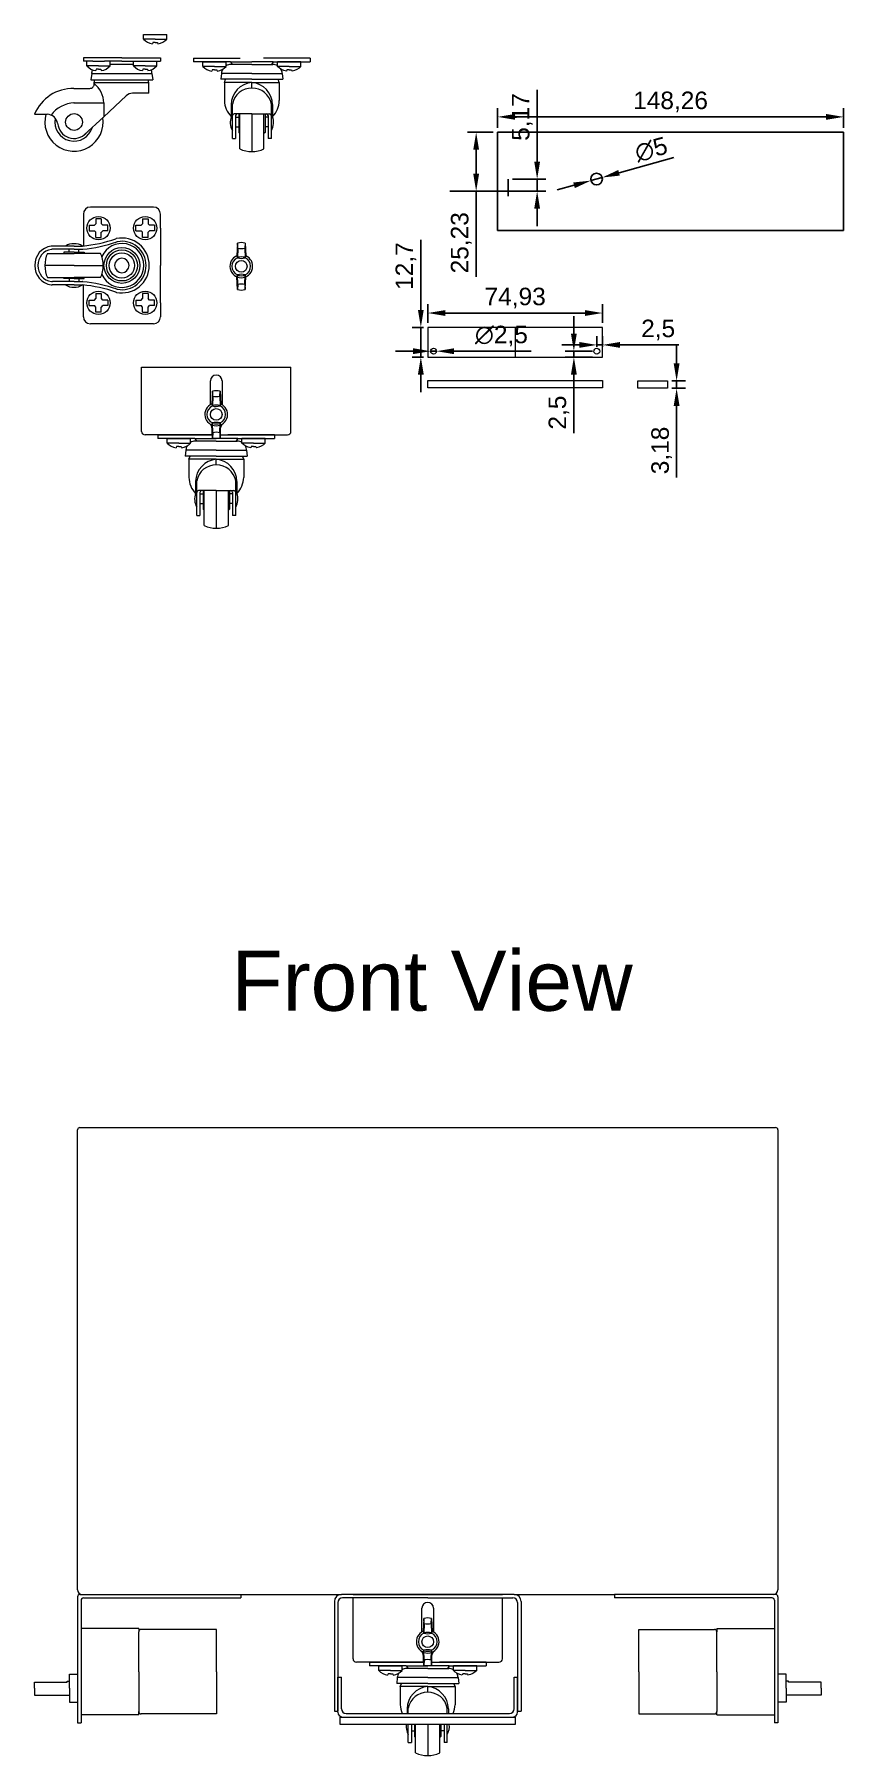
# Model space of a CAD drawing. Header units: millimetres. Extents: x 75 to 1428, y 7 to 1318.
# Drawn here: x 1082 to 1428, y 581 to 1318 of the extents above; entities that cross this region are included whole.
import ezdxf

# ---------------------------------------------------------------- set-up
doc = ezdxf.new("R2010")
doc.units = ezdxf.units.MM
doc.header["$XCLIPFRAME"] = 2
doc.layers.get('0').update_dxf_attribs({"lineweight": 5})
doc.layers.add('Dimensions', color=30, linetype='Continuous')
doc.layers.add('Images', color=130, linetype='Continuous')
doc.styles.get("Standard").update_dxf_attribs({"font": 'arial.ttf'})
doc.dimstyles.new('ISO-25', dxfattribs={"dimscale": 3, "dimtxt": 2.5, "dimasz": 2.5, "dimexe": 1.25, "dimexo": 0.625, "dimtad": 1, "dimtxsty": 'Standard', "dimcen": 2.5, "dimadec": 0, "dimazin": 0, "dimtfac": 1, "dimtmove": 0, "dimatfit": 3, "dimfxl": 1, "dimarcsym": 0})
picture_1 = doc.add_image_def('image4.jpg', size_in_pixel=(600, 211))

# ---------------------------------------------------------------- blocks, each defined once
blk = doc.blocks.new('Roda (Lado)')
for p, q in [((0, 0), (-16.5, 0)), ((-16.5, 0), (-16.5, -1.5)), ((0, 0), (16.5, 0)), ((16.5, 0), (16.5, -1.5)), ((-12.5, -1.5), (-16.5, -1.5)), ((-15, -3.5), (-15, -1.5)), ((-10, -3.5), (-15, -3.5)), ((-12.85, -6.72), (-13.26, -9.42)), ((-12.85, -6.72), (-12.85, -6.34)), ((-12.85, -6.72), (12.85, -6.72)), ((-12.5, -1.5), (-7.5, -1.5)), ((-11, -4.97), (-11.2, -5.5)), ((-10, -4.97), (-11, -4.97)), ((-10, -3.5), (-5, -3.5)), ((-10, -4.97), (-9, -4.97)), ((-9, -4.97), (-8.8, -5.5)), ((0, -1.5), (-7.5, -1.5)), ((-5, -2.84), (-5, -1.5)), ((5, -2.84), (-5, -2.84)), ((-5, -3.5), (-5, -2.84)), ((0, -1.5), (16.5, -1.5)), ((5, -2.84), (5, -1.5)), ((5, -3.5), (5, -2.84)), ((10, -3.5), (5, -3.5)), ((9, -4.97), (8.8, -5.5)), ((10, -4.97), (9, -4.97)), ((10, -3.5), (15, -3.5)), ((10, -4.97), (11, -4.97)), ((11, -4.97), (11.2, -5.5)), ((12.85, -6.72), (12.85, -6.34)), ((12.85, -6.72), (13.26, -9.42)), ((15, -3.5), (15, -1.5)), ((-20.55, -13.16), (-13.76, -13.16)), ((-13.26, -9.42), (13.26, -9.42)), ((-11.82, -10.7), (-11.53, -9.42)), ((11.63, -10.7), (-11.82, -10.7)), ((-11.82, -11.06), (-11.82, -10.7)), ((11.63, -10.7), (11.26, -9.42)), ((11.63, -15.22), (11.63, -10.7)), ((-20.51, -19.37), (-7.71, -19.37)), ((-7.71, -25.25), (1.89, -16.3)), ((-7.71, -19.37), (-7.71, -25.25)), ((11.63, -15.22), (4.62, -15.22)), ((-37.39, -24.17), (-31.94, -24.17)), ((-7.71, -25.25), (-16.11, -33.05))]:
    blk.add_line(p, q)
blk.add_circle((-20.49, -27.55), 3.59)
for centre, radius, start, end in [((-10.37, 0.69), 6.25, 222.14391, 262.39494), ((-9.35, -6.34), 3.5, 159.76509, 180), ((-9.63, 0.69), 6.25, 277.60506, 317.85609), ((9.63, 0.69), 6.25, 222.14391, 262.39494), ((10.37, 0.69), 6.25, 277.60506, 317.85609), ((9.35, -6.34), 3.5, 0, 20.23491), ((-20.84, -31.09), 17.94, 89.07623, 157.29252), ((-13.77, -11.2), 1.95, 270.27047, 4.15031), ((-19.31, -19.93), 11.61, 2.76825, 49.84127), ((-19.98, -32.22), 12.86, 92.19366, 143.5527), ((-20.49, -27.55), 8.18, 89.88429, 90.11571), ((-20.49, -27.55), 8.18, 89.88429, 90.11571), ((4.62, -19.22), 4, 90, 133), ((-20.49, -27.55), 12.5, 164.30445, 8.75514), ((-32.34, -29.09), 4.94, 11.60755, 85.37279), ((-20.49, -27.55), 8.18, 168.86619, 343.81347), ((-20.49, -27.55), 8.18, 168.86619, 343.81347), ((-20.49, -27.55), 7.04, 184.46134, 317.2353)]:
    blk.add_arc(centre, radius, start, end)
blk = doc.blocks.new('Screw Head (Side)')
for p, q in [((-5, -2), (-5, 0)), ((-5, 0), (5, 0)), ((5, -1.34), (5, 0)), ((0, -2), (-5, -2)), ((-1, -3.47), (-1.2, -4)), ((0, -3.47), (-1, -3.47)), ((0, -2), (5, -2)), ((0, -3.47), (1, -3.47)), ((1, -3.47), (1.2, -4)), ((5, -2), (5, -1.34))]:
    blk.add_line(p, q)
for centre, start, end in [((-0.37, 2.19), 222.14391, 262.39494), ((0.37, 2.19), 277.60506, 317.85609)]:
    blk.add_arc(centre, 6.25, start, end)
blk = doc.blocks.new('Roda (Frente)')
for p, q in [((-25, 0), (-25, -1.54)), ((-25, 0), (-5, 0)), ((25, 0), (25, -1.54)), ((-9.18, -1.54), (-25, -1.54)), ((-13.02, -6.54), (-13.29, -9.08)), ((0, -6.54), (-13.02, -6.54)), ((-9.18, -1.54), (0, -1.54)), ((-9.18, -1.54), (-8.41, -2.7)), ((0, -2.7), (-9.02, -2.7)), ((9.18, -1.54), (0, -1.54)), ((0, -2.7), (9.02, -2.7)), ((0, -6.54), (13.02, -6.54)), ((25, 0), (5, 0)), ((9.18, -1.54), (8.41, -2.7)), ((9.18, -1.54), (25, -1.54)), ((13.02, -6.54), (13.29, -9.08)), ((0, -9.08), (-13.29, -9.08)), ((-11.75, -10.44), (-11.24, -9.08)), ((0, -10.44), (-11.75, -10.44)), ((-11.75, -10.44), (-11.75, -18.22)), ((0, -9.08), (13.29, -9.08)), ((0, -12.89), (0, -10.44)), ((0, -10.44), (11.75, -10.44)), ((11.75, -10.44), (11.24, -9.08)), ((11.75, -10.44), (11.75, -18.22)), ((-8.87, -19.91), (-8.87, -23.87)), ((-8.35, -23.87), (-8.35, -19.66)), ((8.35, -23.87), (8.35, -19.66)), ((8.87, -19.91), (8.87, -23.87)), ((-8.87, -23.87), (-8.87, -25.07)), ((-8.87, -25.07), (-8.35, -25.53)), ((-8.35, -23.87), (-8.35, -24.62)), ((-8.35, -34.46), (-8.35, -24.62)), ((-6.23, -23.87), (-7.6, -23.87)), ((-6.98, -24.62), (-6.98, -34.46)), ((-6.98, -25.31), (-5.64, -25.31)), ((-6.98, -29.37), (-5.64, -29.37)), ((-5.64, -23.87), (-6.23, -23.87)), ((0, -23.87), (-5.64, -23.87)), ((-5.64, -23.87), (-5.64, -31.87)), ((-5.19, -38.88), (-5.19, -23.87)), ((0, -23.87), (0, -40)), ((0, -23.87), (5.64, -23.87)), ((5.19, -38.88), (5.19, -23.87)), ((5.64, -23.87), (6.23, -23.87)), ((5.64, -23.87), (5.64, -31.87)), ((6.98, -25.31), (5.64, -25.31)), ((6.98, -29.37), (5.64, -29.37)), ((6.23, -23.87), (7.6, -23.87)), ((6.98, -24.62), (6.98, -34.46)), ((8.35, -23.87), (8.35, -24.62)), ((8.35, -34.46), (8.35, -24.62)), ((8.87, -25.07), (8.35, -25.53)), ((8.87, -23.87), (8.87, -25.07)), ((-8.35, -34.46), (-6.98, -34.46)), ((-5.64, -31.87), (-5.19, -32.29)), ((5.64, -31.87), (5.19, -32.29)), ((8.35, -34.46), (6.98, -34.46))]:
    blk.add_line(p, q)
for centre, radius, start, end in [((-8.9, -6.83), 4.13, 149.51488, 175.98951), ((-8.9, -6.83), 4.13, 91.58398, 120.53285), ((8.9, -6.83), 4.13, 59.46715, 88.41602), ((8.9, -6.83), 4.13, 4.01049, 30.48512), ((0.88, -20.15), 9.76, 95.18594, 178.58113), ((-0.19, -21.19), 8.3, 88.67429, 169.35846), ((-0.88, -20.15), 9.76, 1.41887, 84.81406), ((0.19, -21.19), 8.3, 10.64154, 91.32571), ((-1.29, -17.85), 10.47, 182.03218, 223.5877), ((1.29, -17.85), 10.47, 316.4123, 357.96782), ((-2.09, -27.44), 7.18, 160.72148, 209.37436), ((-7.6, -24.62), 0.75, 90, 180), ((-6.23, -24.62), 0.75, 90, 180), ((6.23, -24.62), 0.75, 0, 90), ((7.6, -24.62), 0.75, 0, 90), ((2.09, -27.44), 7.18, 330.62564, 19.27852), ((-0.06, -27.7), 12.3, 245.34714, 270.29888), ((0.06, -27.7), 12.3, 269.70112, 294.65286)]:
    blk.add_arc(centre, radius, start, end)
blk.add_blockref('Screw Head (Side)', (-16, -1.54))
at = {"xscale": -1}
blk.add_blockref('Screw Head (Side)', (16, -1.54), dxfattribs=at)
blk = doc.blocks.new('*U55')
for p, q in [((-1.1, 1.1955), (-1.1, -1.1955)), ((-1.1, 1.1955), (1.1, 1.1955)), ((-1.1, -1.1955), (1.1, -1.1955))]:
    blk.add_line(p, q)
blk = doc.blocks.new('*U56')
at = {"color": 0, "linetype": 'ByBlock', "lineweight": -2, "transparency": 16777216}
blk.add_blockref('*U55', (1151.22, 1218.83), dxfattribs=at)
for p, rotation in [((1154.12, 1221.73), 270.0000000000001), ((1154.12, 1215.93), 90.00000000000001), ((1157.02, 1218.83), 180)]:
    blk.add_blockref('*U55', p, dxfattribs=dict(at, rotation=rotation))
blk = doc.blocks.new('*U57')
for p, q in [((-1.1, 1.1955), (-1.1, -1.1955)), ((-1.1, 1.1955), (1.1, 1.1955)), ((-1.1, -1.1955), (1.1, -1.1955))]:
    blk.add_line(p, q)
blk = doc.blocks.new('*U58')
at = {"color": 0, "linetype": 'ByBlock', "lineweight": -2, "transparency": 16777216}
blk.add_blockref('*U57', (1151.22, 1218.83), dxfattribs=at)
for p, rotation in [((1154.12, 1221.73), 270.0000000000001), ((1154.12, 1215.93), 90.00000000000001), ((1157.02, 1218.83), 180)]:
    blk.add_blockref('*U57', p, dxfattribs=dict(at, rotation=rotation))
blk = doc.blocks.new('*U59')
for p, q in [((-1.1, 1.1955), (-1.1, -1.1955)), ((-1.1, 1.1955), (1.1, 1.1955)), ((-1.1, -1.1955), (1.1, -1.1955))]:
    blk.add_line(p, q)
blk = doc.blocks.new('*U60')
at = {"color": 0, "linetype": 'ByBlock', "lineweight": -2, "transparency": 16777216}
blk.add_blockref('*U59', (1151.22, 1218.83), dxfattribs=at)
for p, rotation in [((1154.12, 1221.73), 270.0000000000001), ((1154.12, 1215.93), 90.00000000000001), ((1157.02, 1218.83), 180)]:
    blk.add_blockref('*U59', p, dxfattribs=dict(at, rotation=rotation))
blk = doc.blocks.new('*U61')
for p, q in [((-1.1, 1.1955), (-1.1, -1.1955)), ((-1.1, 1.1955), (1.1, 1.1955)), ((-1.1, -1.1955), (1.1, -1.1955))]:
    blk.add_line(p, q)
blk = doc.blocks.new('*U62')
at = {"color": 0, "linetype": 'ByBlock', "lineweight": -2, "transparency": 16777216}
blk.add_blockref('*U61', (1151.22, 1218.83), dxfattribs=at)
for p, rotation in [((1154.12, 1221.73), 270.0000000000001), ((1154.12, 1215.93), 90.00000000000001), ((1157.02, 1218.83), 180)]:
    blk.add_blockref('*U61', p, dxfattribs=dict(at, rotation=rotation))
blk = doc.blocks.new('Roda (Bottom)')
for p, q in [((13.5, 25), (-13.5, 25)), ((-16.5, 22), (-16.5, 8.35)), ((-11.2, 17.8), (-11.8, 17.2)), ((-11.8, 14.8), (-11.2, 14.2)), ((-8.8, 17.8), (-8.2, 17.2)), ((-8.2, 14.8), (-8.8, 14.2)), ((8.8, 17.8), (8.2, 17.2)), ((8.2, 14.8), (8.8, 14.2)), ((11.2, 17.8), (11.8, 17.2)), ((11.8, 14.8), (11.2, 14.2)), ((16.5, 16), (16.5, 22)), ((16.5, 16), (16.5, 0)), ((-20.5, 8.31), (-29.85, 8.31)), ((-20.5, 8.31), (-16.91, 8.31)), ((-31.88, 5.19), (-20.5, 5.19)), ((-20.5, 6.93), (-29.75, 6.93)), ((-20.5, 5.63), (-24.82, 5.63)), ((-24.82, 5.63), (-24.82, 5.19)), ((-22.53, 5.63), (-22.53, 6.93)), ((-20.5, 6.93), (-16.9, 6.93)), ((-20.5, 5.63), (-16.18, 5.63)), ((-9.12, 5.19), (-20.5, 5.19)), ((-18.47, 5.63), (-18.47, 6.93)), ((-16.18, 5.63), (-16.18, 5.19)), ((-20.5, 0), (-33, 0)), ((-31.88, -5.19), (-20.5, -5.19)), ((-20.5, -6.93), (-29.75, -6.93)), ((-24.82, -5.63), (-24.82, -5.19)), ((-20.5, -5.63), (-24.82, -5.63)), ((-22.53, -5.63), (-22.53, -6.93)), ((-20.5, 0), (-8, 0)), ((-9.12, -5.19), (-20.5, -5.19)), ((-20.5, -5.63), (-16.18, -5.63)), ((-20.5, -6.93), (-16.9, -6.93)), ((-18.47, -5.63), (-18.47, -6.93)), ((-16.18, -5.63), (-16.18, -5.19)), ((16.5, -16), (16.5, 0)), ((-20.5, -8.31), (-29.85, -8.31)), ((-20.5, -8.31), (-16.91, -8.31)), ((-16.5, -22), (-16.5, -8.35)), ((-11.8, -14.8), (-11.2, -14.2)), ((-8.2, -14.8), (-8.8, -14.2)), ((8.2, -14.8), (8.8, -14.2)), ((11.8, -14.8), (11.2, -14.2)), ((-11.2, -17.8), (-11.8, -17.2)), ((-8.8, -17.8), (-8.2, -17.2)), ((8.8, -17.8), (8.2, -17.2)), ((11.2, -17.8), (11.8, -17.2)), ((16.5, -16), (16.5, -22)), ((13.5, -25), (-13.5, -25))]:
    blk.add_line(p, q)
for centre, radius in [((-10, 16), 5), ((10, 16), 5), ((0, 0), 7.66), ((0, 0), 6.65), ((0, 0), 5.43), ((-10, -16), 5), ((10, -16), 5)]:
    blk.add_circle(centre, radius)
for centre, radius, start, end in [((-13.5, 22), 3, 90, 180), ((13.5, 22), 3, 0, 90), ((-29.16, 0.18), 8.17, 97.56321, 181.25745), ((-29.85, 5.31), 3, 90, 97.56321), ((-20.75, 3.41), 5.93, 87.57199, 124.29129), ((-20.25, 3.41), 5.93, 55.70871, 92.42801), ((-23.28, 71.63), 63.64, 275.74834, 288.99232), ((-23.28, 71.63), 65.02, 275.81263, 288.90999), ((0, 0), 9.41, 204.03114, 155.96886), ((-1.92, 9.56), 2, 101.33555, 108.99232), ((0, 0), 11.75, 0, 101.33555), ((-1.56, 8.23), 2, 100.73128, 108.90999), ((0, 0), 10.37, 0, 100.73128), ((-29.16, -0.18), 8.17, 178.74255, 262.43679), ((-29.16, 0.18), 6.8, 98.8288, 181.25745), ((-20.7, 0.06), 12.3, 155.34714, 180.29888), ((-29.75, 3.93), 3, 90, 98.8288), ((-16.9, 8.93), 2, 270, 275.81263), ((-20.3, 0.06), 12.3, 359.70112, 24.65286), ((0, 0), 3.1, 0, 180), ((0, 0), 3.1, 180, 0), ((0, 0), 11.75, 258.66445, 0), ((0, 0), 10.37, 259.26872, 0), ((-29.16, -0.18), 6.8, 178.74255, 261.1712), ((-20.7, -0.06), 12.3, 179.70112, 204.65286), ((-29.75, -3.93), 3, 261.1712, 270), ((-16.9, -8.93), 2, 84.18737, 90), ((-23.28, -71.63), 65.02, 71.09001, 84.18737), ((-20.3, -0.06), 12.3, 335.34714, 0.29888), ((-29.85, -5.31), 3, 262.43679, 270), ((-20.75, -3.41), 5.93, 235.70871, 272.42801), ((-20.25, -3.41), 5.93, 267.57199, 304.29129), ((-23.28, -71.63), 63.64, 71.00768, 84.25166), ((-1.92, -9.56), 2, 251.00768, 258.66445), ((-1.56, -8.23), 2, 251.09001, 259.26872), ((-13.5, -22), 3, 180, 270), ((13.5, -22), 3, 270, 0)]:
    blk.add_arc(centre, radius, start, end)
blk.add_blockref('*U56', (-1164.12, -1202.83))
at = {"xscale": -1}
blk.add_blockref('*U58', (1164.12, -1202.83), dxfattribs=at)
at = {"xscale": -1, "rotation": 180}
blk.add_blockref('*U60', (-1164.12, 1202.83), dxfattribs=at)
at = {"rotation": 179.9999999999937}
blk.add_blockref('*U62', (1164.12, 1202.83), dxfattribs=at)
blk = doc.blocks.new('*D83')
at = {"layer": 'Defpoints', "color": 0, "transparency": 16777216}
for p in [(1428.16, 1282.86), (1279.9, 1276.26), (1428.16, 1276.26)]:
    blk.add_point(p, dxfattribs=at)
at = {"layer": 'Images', "color": 0, "lineweight": -2, "transparency": 16777216}
for p, q in [((1279.9, 1278.14), (1279.9, 1286.61)), ((1287.4, 1282.86), (1420.66, 1282.86)), ((1428.16, 1278.14), (1428.16, 1286.61))]:
    blk.add_line(p, q, dxfattribs=at)
at = {"layer": 'Images', "color": 0, "transparency": 16777216}
for points in [[(1287.4, 1284.11), (1287.4, 1281.61), (1279.9, 1282.86)], [(1420.66, 1284.11), (1420.66, 1281.61), (1428.16, 1282.86)]]:
    blk.add_solid(points, dxfattribs=at)
at = {"layer": 'Images', "color": 0, "transparency": 16777216, "insert": (1354.03, 1289.25), "char_height": 7.5, "attachment_point": 5}
blk.add_mtext('148,26', dxfattribs=at)
blk = doc.blocks.new('*D84')
at = {"layer": 'Defpoints', "color": 0, "transparency": 16777216}
for p in [(1279.9, 1276.26), (1270.75, 1251.03), (1279.9, 1251.03)]:
    blk.add_point(p, dxfattribs=at)
at = {"layer": 'Images', "color": 0, "lineweight": -2, "transparency": 16777216}
for p, q in [((1278.02, 1276.26), (1267, 1276.26)), ((1270.75, 1268.76), (1270.75, 1258.53)), ((1278.02, 1251.03), (1267, 1251.03)), ((1270.75, 1251.03), (1270.75, 1214.35))]:
    blk.add_line(p, q, dxfattribs=at)
at = {"layer": 'Images', "color": 0, "transparency": 16777216}
for points in [[(1269.5, 1268.76), (1272, 1268.76), (1270.75, 1276.26)], [(1269.5, 1258.53), (1272, 1258.53), (1270.75, 1251.03)]]:
    blk.add_solid(points, dxfattribs=at)
at = {"layer": 'Images', "color": 0, "transparency": 16777216, "insert": (1264.37, 1228.94), "char_height": 7.5, "attachment_point": 5, "rotation": 90}
blk.add_mtext('25,23', dxfattribs=at)
blk = doc.blocks.new('*D85')
at = {"layer": 'Defpoints', "color": 0, "transparency": 16777216}
for p in [(1319.92, 1255.57), (1324.74, 1256.9)]:
    blk.add_point(p, dxfattribs=at)
at = {"layer": 'Images', "color": 0, "lineweight": -2, "transparency": 16777216}
for p, q in [((1355.46, 1265.44), (1331.97, 1258.91)), ((1312.7, 1253.56), (1305.47, 1251.55)), ((1319.92, 1255.57), (1324.74, 1256.9))]:
    blk.add_line(p, q, dxfattribs=at)
at = {"layer": 'Images', "color": 0, "transparency": 16777216}
for points in [[(1312.36, 1254.76), (1313.03, 1252.36), (1319.92, 1255.57)], [(1331.63, 1260.12), (1332.3, 1257.71), (1324.74, 1256.9)]]:
    blk.add_solid(points, dxfattribs=at)
at = {"layer": 'Images', "color": 0, "transparency": 16777216, "insert": (1345.74, 1268.88), "char_height": 7.5, "attachment_point": 5, "rotation": 15.51941}
blk.add_mtext('∅5', dxfattribs=at)
blk = doc.blocks.new('*D86')
at = {"layer": 'Defpoints', "color": 0, "transparency": 16777216}
for p in [(1284.45, 1256.21), (1296.88, 1256.21), (1284.45, 1251.03)]:
    blk.add_point(p, dxfattribs=at)
at = {"layer": 'Images', "color": 0, "lineweight": -2, "transparency": 16777216}
for p, q in [((1296.88, 1263.71), (1296.88, 1294.44)), ((1286.33, 1256.21), (1300.63, 1256.21)), ((1296.88, 1251.03), (1296.88, 1256.21)), ((1286.33, 1251.03), (1300.63, 1251.03)), ((1296.88, 1243.53), (1296.88, 1236.03))]:
    blk.add_line(p, q, dxfattribs=at)
at = {"layer": 'Images', "color": 0, "transparency": 16777216}
for points in [[(1295.63, 1263.71), (1298.13, 1263.71), (1296.88, 1256.21)], [(1295.63, 1243.53), (1298.13, 1243.53), (1296.88, 1251.03)]]:
    blk.add_solid(points, dxfattribs=at)
at = {"layer": 'Images', "color": 0, "transparency": 16777216, "insert": (1290.5, 1282.82), "char_height": 7.5, "attachment_point": 5, "rotation": 90}
blk.add_mtext('5,17', dxfattribs=at)
blk = doc.blocks.new('*D87')
at = {"layer": 'Defpoints', "color": 0, "transparency": 16777216}
for p in [(1247.04, 1192.7), (1250, 1192.7), (1250, 1180)]:
    blk.add_point(p, dxfattribs=at)
at = {"layer": 'Dimensions', "color": 0, "lineweight": -2, "transparency": 16777216}
for p, q in [((1247.04, 1200.2), (1247.04, 1230.23)), ((1248.12, 1192.7), (1243.29, 1192.7)), ((1247.04, 1180), (1247.04, 1192.7)), ((1248.12, 1180), (1243.29, 1180)), ((1247.04, 1172.5), (1247.04, 1165))]:
    blk.add_line(p, q, dxfattribs=at)
at = {"layer": 'Dimensions', "color": 0, "transparency": 16777216}
for points in [[(1245.79, 1200.2), (1248.29, 1200.2), (1247.04, 1192.7)], [(1245.79, 1172.5), (1248.29, 1172.5), (1247.04, 1180)]]:
    blk.add_solid(points, dxfattribs=at)
at = {"layer": 'Dimensions', "color": 0, "transparency": 16777216, "insert": (1240.66, 1218.96), "char_height": 7.5, "attachment_point": 5, "rotation": 90}
blk.add_mtext('12,7', dxfattribs=at)
blk = doc.blocks.new('*D88')
at = {"layer": 'Defpoints', "color": 0, "transparency": 16777216}
for p in [(1324.93, 1198.85), (1250, 1192.7), (1324.93, 1192.7)]:
    blk.add_point(p, dxfattribs=at)
at = {"layer": 'Dimensions', "color": 0, "lineweight": -2, "transparency": 16777216}
for p, q in [((1250, 1194.58), (1250, 1202.6)), ((1324.93, 1194.58), (1324.93, 1202.6)), ((1257.5, 1198.85), (1317.43, 1198.85))]:
    blk.add_line(p, q, dxfattribs=at)
at = {"layer": 'Dimensions', "color": 0, "transparency": 16777216}
for points in [[(1257.5, 1200.1), (1257.5, 1197.6), (1250, 1198.85)], [(1317.43, 1200.1), (1317.43, 1197.6), (1324.93, 1198.85)]]:
    blk.add_solid(points, dxfattribs=at)
at = {"layer": 'Dimensions', "color": 0, "transparency": 16777216, "insert": (1287.46, 1205.24), "char_height": 7.5, "attachment_point": 5}
blk.add_mtext('74,93', dxfattribs=at)
blk = doc.blocks.new('*D89')
at = {"layer": 'Defpoints', "color": 0, "transparency": 16777216}
for p in [(1352.7, 1169.77), (1352.7, 1166.6), (1356.62, 1166.6)]:
    blk.add_point(p, dxfattribs=at)
at = {"layer": 'Dimensions', "color": 0, "lineweight": -2, "transparency": 16777216}
for p, q in [((1356.62, 1177.27), (1356.62, 1184.77)), ((1354.58, 1169.77), (1360.37, 1169.77)), ((1354.58, 1166.6), (1360.37, 1166.6)), ((1356.62, 1169.77), (1356.62, 1166.6)), ((1356.62, 1159.1), (1356.62, 1128.36))]:
    blk.add_line(p, q, dxfattribs=at)
at = {"layer": 'Dimensions', "color": 0, "transparency": 16777216}
for points in [[(1355.37, 1177.27), (1357.87, 1177.27), (1356.62, 1169.77)], [(1355.37, 1159.1), (1357.87, 1159.1), (1356.62, 1166.6)]]:
    blk.add_solid(points, dxfattribs=at)
at = {"layer": 'Dimensions', "color": 0, "transparency": 16777216, "insert": (1350.24, 1139.98), "char_height": 7.5, "attachment_point": 5, "rotation": 90}
blk.add_mtext('3,18', dxfattribs=at)
blk = doc.blocks.new('*D90')
at = {"layer": 'Defpoints', "color": 0, "transparency": 16777216}
for p in [(1251.25, 1182.5), (1253.75, 1182.5)]:
    blk.add_point(p, dxfattribs=at)
at = {"layer": 'Dimensions', "color": 0, "lineweight": -2, "transparency": 16777216}
for p, q in [((1243.75, 1182.51), (1236.25, 1182.52)), ((1251.25, 1182.5), (1253.75, 1182.5)), ((1294.37, 1182.45), (1261.25, 1182.49))]:
    blk.add_line(p, q, dxfattribs=at)
at = {"layer": 'Dimensions', "color": 0, "transparency": 16777216}
for points in [[(1243.75, 1183.76), (1243.75, 1181.26), (1251.25, 1182.5)], [(1261.25, 1183.74), (1261.25, 1181.24), (1253.75, 1182.5)]]:
    blk.add_solid(points, dxfattribs=at)
at = {"layer": 'Dimensions', "color": 0, "transparency": 16777216, "insert": (1281.57, 1188.97), "char_height": 7.5, "attachment_point": 5, "rotation": 359.93249}
blk.add_mtext('∅2,5', dxfattribs=at)
blk = doc.blocks.new('*D91')
at = {"layer": 'Defpoints', "color": 0, "transparency": 16777216}
for p in [(1312.61, 1180), (1322.43, 1182.5), (1322.43, 1180)]:
    blk.add_point(p, dxfattribs=at)
at = {"layer": 'Dimensions', "color": 0, "lineweight": -2, "transparency": 16777216}
for p, q in [((1312.61, 1190), (1312.61, 1197.5)), ((1320.56, 1182.5), (1308.86, 1182.5)), ((1320.56, 1180), (1308.86, 1180)), ((1312.61, 1182.5), (1312.61, 1180)), ((1312.61, 1172.5), (1312.61, 1147.41))]:
    blk.add_line(p, q, dxfattribs=at)
at = {"layer": 'Dimensions', "color": 0, "transparency": 16777216}
for points in [[(1311.36, 1190), (1313.86, 1190), (1312.61, 1182.5)], [(1311.36, 1172.5), (1313.86, 1172.5), (1312.61, 1180)]]:
    blk.add_solid(points, dxfattribs=at)
at = {"layer": 'Dimensions', "color": 0, "transparency": 16777216, "insert": (1306.23, 1156.21), "char_height": 7.5, "attachment_point": 5, "rotation": 90}
blk.add_mtext('2,5', dxfattribs=at)
blk = doc.blocks.new('*D92')
at = {"layer": 'Defpoints', "color": 0, "transparency": 16777216}
for p in [(1322.43, 1182.5), (1324.93, 1185.19), (1324.93, 1182.5)]:
    blk.add_point(p, dxfattribs=at)
at = {"layer": 'Dimensions', "color": 0, "lineweight": -2, "transparency": 16777216}
for p, q in [((1322.43, 1184.38), (1322.43, 1188.94)), ((1324.93, 1184.38), (1324.93, 1188.94)), ((1314.93, 1185.19), (1307.43, 1185.19)), ((1322.43, 1185.19), (1324.93, 1185.19)), ((1332.43, 1185.19), (1357.52, 1185.19))]:
    blk.add_line(p, q, dxfattribs=at)
at = {"layer": 'Dimensions', "color": 0, "transparency": 16777216}
for points in [[(1314.93, 1186.44), (1314.93, 1183.94), (1322.43, 1185.19)], [(1332.43, 1186.44), (1332.43, 1183.94), (1324.93, 1185.19)]]:
    blk.add_solid(points, dxfattribs=at)
at = {"layer": 'Dimensions', "color": 0, "transparency": 16777216, "insert": (1348.72, 1191.57), "char_height": 7.5, "attachment_point": 5}
blk.add_mtext('2,5', dxfattribs=at)

msp = doc.modelspace()

# ---------------------------------------------------------------- linework, layer by layer
for p, q in [((1168.513, 1228.845), (1168.227, 1223.355)), ((1168.621, 1226.685), (1168.487, 1222.51)), ((1168.621, 1226.685), (1168.513, 1228.845)), ((1171.73, 1228.845), (1171.621, 1226.669)), ((1171.621, 1226.685), (1171.756, 1222.51)), ((1171.73, 1228.845), (1172.015, 1223.355)), ((1168.227, 1223.355), (1168.487, 1222.51)), ((1172.015, 1223.355), (1171.756, 1222.51)), ((1168.227, 1214.363), (1168.487, 1215.208)), ((1168.513, 1208.872), (1168.227, 1214.363)), ((1168.621, 1211.033), (1168.487, 1215.208)), ((1168.621, 1211.033), (1168.513, 1208.872)), ((1171.621, 1211.033), (1171.756, 1215.208)), ((1171.621, 1211.033), (1171.73, 1208.872)), ((1171.73, 1208.872), (1172.015, 1214.363)), ((1172.015, 1214.363), (1171.756, 1215.208)), ((1324.93, 1192.7), (1250, 1192.7)), ((1250, 1192.7), (1250, 1180)), ((1287.465, 1192.7), (1287.465, 1180)), ((1324.93, 1180), (1324.93, 1192.7)), ((1250, 1180), (1324.93, 1180)), ((1127.402, 1148.155), (1127.402, 1175.677)), ((1127.402, 1175.677), (1191.402, 1175.677)), ((1191.402, 1148.155), (1191.402, 1175.677)), ((1156.902, 1159.666), (1156.902, 1169.769)), ((1157.793, 1165.4), (1157.507, 1159.91)), ((1157.902, 1163.239), (1157.793, 1165.4)), ((1160.902, 1163.239), (1161.01, 1165.4)), ((1161.01, 1165.4), (1161.296, 1159.91)), ((1161.902, 1169.769), (1161.902, 1159.666)), ((1156.902, 1159.666), (1156.902, 1159.603)), ((1157.507, 1159.91), (1157.767, 1159.064)), ((1157.902, 1163.239), (1157.767, 1159.064)), ((1160.902, 1163.239), (1161.036, 1159.064)), ((1161.296, 1159.91), (1161.036, 1159.064)), ((1161.902, 1159.603), (1161.902, 1159.666)), ((1157.507, 1150.917), (1157.767, 1151.763)), ((1157.793, 1145.427), (1157.507, 1150.917)), ((1157.902, 1147.588), (1157.767, 1151.763)), ((1160.902, 1147.588), (1161.036, 1151.763)), ((1161.01, 1145.427), (1161.296, 1150.917)), ((1161.296, 1150.917), (1161.036, 1151.763)), ((1157.729, 1146.655), (1128.902, 1146.655)), ((1134.402, 1146.655), (1134.402, 1145.115)), ((1134.402, 1146.655), (1154.402, 1146.655)), ((1150.222, 1145.115), (1134.402, 1145.115)), ((1150.222, 1145.115), (1159.402, 1145.115)), ((1150.222, 1145.115), (1150.995, 1143.958)), ((1159.402, 1143.958), (1150.386, 1143.958)), ((1154.402, 1146.655), (1157.729, 1146.655)), ((1157.902, 1147.588), (1157.793, 1145.427)), ((1168.581, 1145.115), (1159.402, 1145.115)), ((1159.402, 1143.958), (1168.418, 1143.958)), ((1160.902, 1147.588), (1161.01, 1145.427)), ((1160.948, 1146.655), (1164.402, 1146.655)), ((1161.074, 1146.655), (1189.902, 1146.655)), ((1184.402, 1146.655), (1164.402, 1146.655)), ((1168.581, 1145.115), (1167.808, 1143.958)), ((1168.581, 1145.115), (1184.402, 1145.115)), ((1184.402, 1146.655), (1184.402, 1145.115)), ((1146.38, 1140.118), (1146.114, 1137.573)), ((1159.402, 1137.573), (1146.114, 1137.573)), ((1159.402, 1140.118), (1146.38, 1140.118)), ((1147.649, 1136.22), (1148.16, 1137.573)), ((1159.402, 1136.22), (1147.649, 1136.22)), ((1147.649, 1136.22), (1147.649, 1128.432)), ((1159.402, 1140.118), (1172.423, 1140.118)), ((1159.402, 1137.573), (1172.69, 1137.573)), ((1159.402, 1133.761), (1159.402, 1136.22)), ((1159.402, 1136.22), (1171.154, 1136.22)), ((1171.154, 1136.22), (1170.643, 1137.573)), ((1171.154, 1136.22), (1171.154, 1128.432)), ((1172.423, 1140.118), (1172.69, 1137.573)), ((1150.53, 1126.745), (1150.53, 1122.786)), ((1150.53, 1122.786), (1150.53, 1121.582)), ((1150.53, 1121.582), (1151.05, 1121.121)), ((1151.05, 1122.786), (1151.05, 1126.994)), ((1151.05, 1122.786), (1151.05, 1122.036)), ((1151.05, 1112.197), (1151.05, 1122.036)), ((1153.176, 1122.786), (1151.8, 1122.786)), ((1152.426, 1122.036), (1152.426, 1112.197)), ((1152.426, 1121.344), (1153.758, 1121.344)), ((1153.758, 1122.786), (1153.176, 1122.786)), ((1159.402, 1122.786), (1153.758, 1122.786)), ((1153.758, 1122.786), (1153.758, 1114.786)), ((1154.208, 1107.776), (1154.208, 1122.786)), ((1159.402, 1122.786), (1159.402, 1106.655)), ((1159.402, 1122.786), (1165.045, 1122.786)), ((1164.595, 1107.776), (1164.595, 1122.786)), ((1165.045, 1122.786), (1165.628, 1122.786)), ((1165.045, 1122.786), (1165.045, 1114.786)), ((1166.378, 1121.344), (1165.045, 1121.344)), ((1165.628, 1122.786), (1167.003, 1122.786)), ((1166.378, 1122.036), (1166.378, 1112.197)), ((1167.753, 1122.786), (1167.753, 1126.994)), ((1167.753, 1122.786), (1167.753, 1122.036)), ((1167.753, 1112.197), (1167.753, 1122.036)), ((1168.273, 1121.582), (1167.753, 1121.121)), ((1168.273, 1126.745), (1168.273, 1122.786)), ((1168.273, 1122.786), (1168.273, 1121.582)), ((1152.426, 1117.282), (1153.758, 1117.282)), ((1153.758, 1114.786), (1154.208, 1114.364)), ((1165.045, 1114.786), (1164.595, 1114.364)), ((1166.378, 1117.282), (1165.045, 1117.282)), ((1151.05, 1112.197), (1152.426, 1112.197)), ((1167.753, 1112.197), (1166.378, 1112.197)), ((1100, 652), (1100, 849)), ((1101, 850), (1399, 850)), ((1400, 849), (1400, 652)), ((1100, 649), (1100, 595)), ((1101, 650), (1170, 650)), ((1170, 650), (1170, 648.55)), ((1170, 650), (1213, 650)), ((1287, 650), (1213, 650)), ((1218, 650), (1282, 650)), ((1287, 650), (1330, 650)), ((1399, 650), (1330, 650)), ((1330, 650), (1330, 648.55)), ((1400, 649), (1400, 595)), ((1101.5, 647.5), (1101.5, 595)), ((1102.5, 648.5), (1169.95, 648.5)), ((1210, 647), (1210, 600)), ((1211.5, 646.5), (1211.5, 600)), ((1250, 648.5), (1213.5, 648.5)), ((1218, 622.477), (1218, 648.5)), ((1247.5, 633.989), (1247.5, 644.092)), ((1250, 648.5), (1286.5, 648.5)), ((1252.5, 644.092), (1252.5, 633.989)), ((1282, 622.477), (1282, 648.5)), ((1288.5, 646.5), (1288.5, 600)), ((1290, 647), (1290, 600)), ((1397.5, 648.5), (1330.05, 648.5)), ((1398.5, 647.5), (1398.5, 595)), ((1126.2, 635.396), (1101.5, 635.396)), ((1126.2, 635.396), (1126.2, 633.996)), ((1159.5, 634.996), (1127.2, 634.996)), ((1159.5, 616.896), (1159.5, 634.996)), ((1248.391, 639.723), (1248.106, 634.232)), ((1248.106, 634.232), (1248.366, 633.387)), ((1248.5, 637.562), (1248.366, 633.387)), ((1248.5, 637.562), (1248.391, 639.723)), ((1251.5, 637.562), (1251.609, 639.723)), ((1251.5, 637.562), (1251.634, 633.387)), ((1251.609, 639.723), (1251.894, 634.232)), ((1251.894, 634.232), (1251.634, 633.387)), ((1340.5, 616.896), (1340.5, 634.996)), ((1340.5, 634.996), (1372.8, 634.996)), ((1373.8, 635.396), (1398.5, 635.396)), ((1373.8, 635.396), (1373.8, 633.996)), ((1126.2, 616.896), (1126.2, 633.996)), ((1247.5, 633.989), (1247.5, 633.926)), ((1252.5, 633.926), (1252.5, 633.989)), ((1373.8, 616.896), (1373.8, 633.996)), ((1248.328, 620.977), (1219.5, 620.977)), ((1225, 620.977), (1225, 619.438)), ((1225, 620.977), (1245, 620.977)), ((1240.82, 619.438), (1225, 619.438)), ((1240.82, 619.438), (1250, 619.438)), ((1240.82, 619.438), (1241.594, 618.281)), ((1245, 620.977), (1248.328, 620.977)), ((1248.106, 625.24), (1248.366, 626.085)), ((1248.391, 619.75), (1248.106, 625.24)), ((1248.5, 621.91), (1248.366, 626.085)), ((1248.5, 621.91), (1248.391, 619.75)), ((1259.18, 619.438), (1250, 619.438)), ((1251.5, 621.91), (1251.634, 626.085)), ((1251.5, 621.91), (1251.609, 619.75)), ((1251.547, 620.977), (1255, 620.977)), ((1251.609, 619.75), (1251.894, 625.24)), ((1251.894, 625.24), (1251.634, 626.085)), ((1251.672, 620.977), (1280.5, 620.977)), ((1275, 620.977), (1255, 620.977)), ((1259.18, 619.438), (1258.406, 618.281)), ((1259.18, 619.438), (1275, 619.438)), ((1275, 620.977), (1275, 619.438)), ((1081.5, 609.896), (1081.5, 612.396)), ((1081.5, 612.396), (1095.5, 612.396)), ((1095.5, 612.396), (1095.5, 612.896)), ((1095.5, 612.896), (1096.5, 612.896)), ((1096.5, 609.896), (1096.5, 615.896)), ((1096.5, 615.896), (1100, 615.896)), ((1126.2, 616.896), (1126.2, 599.796)), ((1159.5, 616.896), (1159.5, 598.796)), ((1211.5, 614.5), (1213, 614.5)), ((1211.5, 599.5), (1211.5, 614.5)), ((1213, 601), (1213, 614.5)), ((1236.978, 614.441), (1236.712, 611.895)), ((1250, 611.895), (1236.712, 611.895)), ((1250, 614.441), (1236.978, 614.441)), ((1238.247, 610.542), (1238.759, 611.895)), ((1250, 618.281), (1240.984, 618.281)), ((1250, 618.281), (1259.016, 618.281)), ((1250, 614.441), (1263.022, 614.441)), ((1250, 611.895), (1263.288, 611.895)), ((1261.753, 610.542), (1261.241, 611.895)), ((1263.022, 614.441), (1263.288, 611.895)), ((1287, 601), (1287, 614.5)), ((1287, 614.5), (1288.5, 614.5)), ((1288.5, 599.5), (1288.5, 614.5)), ((1340.5, 616.896), (1340.5, 598.796)), ((1373.8, 616.896), (1373.8, 599.796)), ((1403.5, 615.896), (1400, 615.896)), ((1403.5, 609.896), (1403.5, 615.896)), ((1404.5, 612.896), (1403.5, 612.896)), ((1404.5, 612.396), (1404.5, 612.896)), ((1418.5, 612.396), (1404.5, 612.396)), ((1418.5, 609.896), (1418.5, 612.396)), ((1081.5, 609.896), (1081.5, 606.896)), ((1081.5, 606.896), (1095.5, 606.896)), ((1095.5, 606.896), (1096.5, 606.896)), ((1096.5, 609.896), (1096.5, 603.896)), ((1250, 610.542), (1238.247, 610.542)), ((1238.247, 610.542), (1238.247, 602.754)), ((1250, 608.084), (1250, 610.542)), ((1250, 610.542), (1261.753, 610.542)), ((1261.753, 610.542), (1261.753, 602.754)), ((1403.5, 609.896), (1403.5, 603.896)), ((1404.5, 606.896), (1403.5, 606.896)), ((1418.5, 606.896), (1404.5, 606.896)), ((1418.5, 609.896), (1418.5, 606.896)), ((1096.5, 603.896), (1100, 603.896)), ((1126.2, 598.396), (1101.5, 598.396)), ((1126.2, 598.396), (1126.2, 599.796)), ((1159.5, 598.796), (1127.2, 598.796)), ((1210, 600), (1211.5, 600)), ((1213.5, 597.5), (1286.5, 597.5)), ((1215, 599), (1285, 599)), ((1241.128, 601.067), (1241.128, 599)), ((1241.649, 599), (1241.649, 601.317)), ((1258.351, 599), (1258.351, 601.317)), ((1258.872, 601.067), (1258.872, 599)), ((1288.5, 600), (1290, 600)), ((1340.5, 598.796), (1372.8, 598.796)), ((1373.8, 598.396), (1373.8, 599.796)), ((1373.8, 598.396), (1398.5, 598.396)), ((1403.5, 603.896), (1400, 603.896)), ((1100, 595), (1101.5, 595)), ((1241.649, 586.519), (1241.649, 594.325)), ((1243.024, 594.325), (1243.024, 586.519)), ((1243.024, 591.605), (1244.356, 591.605)), ((1244.356, 594.325), (1244.356, 589.108)), ((1244.807, 582.098), (1244.807, 594.325)), ((1250, 594.325), (1250, 580.978)), ((1255.193, 582.098), (1255.193, 594.325)), ((1255.644, 594.325), (1255.644, 589.108)), ((1256.976, 591.605), (1255.644, 591.605)), ((1256.976, 594.325), (1256.976, 586.519)), ((1258.351, 586.519), (1258.351, 594.325)), ((1400, 595), (1398.5, 595)), ((1241.649, 586.519), (1243.024, 586.519)), ((1244.356, 589.108), (1244.807, 588.686)), ((1255.644, 589.108), (1255.193, 588.686)), ((1258.351, 586.519), (1256.976, 586.519))]:
    msp.add_line(p, q)
for points in [[(1250, 1170), (1324.93, 1170), (1324.93, 1166.825), (1250, 1166.825)], [(1340, 1169.775), (1352.7, 1169.775), (1352.7, 1166.6), (1340, 1166.6)], [(1212.535, 597.5), (1287.465, 597.5), (1287.465, 594.325), (1212.535, 594.325)]]:
    msp.add_lwpolyline(points, close=True)
for centre, radius in [((1170.121, 1218.859), 2.5), ((1252.5, 1182.5), 1.25), ((1322.43, 1182.5), 1.25), ((1159.402, 1155.414), 2.5), ((1250, 629.736), 2.5)]:
    msp.add_circle(centre, radius)
for centre, radius, start, end in [((1170.121, 1222.034), 6.998, 76.712042, 103.287958), ((1170.121, 1218.859), 7.953, 100.871011, 100.874635), ((1170.121, 1233.547), 7.039, 257.69614, 282.30386), ((1170.121, 1218.859), 4.879, 112.846613, 67.153387), ((1170.121, 1218.859), 4, 114.118143, 245.881857), ((1170.099, 1228.126), 5.855, 254.009876, 286.432441), ((1170.121, 1213.993), 8.891, 79.475593, 100.518713), ((1170.121, 1218.859), 4, 294.118143, 65.881857), ((1170.099, 1209.592), 5.855, 73.567559, 105.990124), ((1170.121, 1223.725), 8.891, 259.481287, 280.524407), ((1170.121, 1204.171), 7.039, 77.69614, 102.30386), ((1170.121, 1215.683), 6.998, 256.712042, 283.287958), ((1159.402, 1169.769), 2.5, 0, 180), ((1159.402, 1158.589), 6.998, 76.712042, 103.287958), ((1159.402, 1155.414), 4.879, 112.846613, 67.153387), ((1159.402, 1155.414), 4, 114.118143, 245.881857), ((1159.38, 1164.681), 5.855, 254.009876, 286.432441), ((1159.401, 1150.547), 8.891, 79.475593, 100.518713), ((1159.402, 1155.414), 7.953, 100.871011, 100.874635), ((1159.402, 1170.102), 7.039, 257.69614, 282.30386), ((1159.402, 1155.414), 7.953, 79.125365, 79.128989), ((1159.402, 1155.414), 4, 294.118143, 65.881857), ((1159.402, 1151.666), 2.5, 190.801695, 222.420209), ((1159.38, 1146.147), 5.855, 73.567559, 105.990124), ((1159.401, 1160.28), 8.891, 259.481287, 280.524407), ((1159.402, 1151.666), 2.5, 317.579791, 349.198305), ((1128.902, 1148.155), 1.5, 180, 270), ((1150.5, 1139.829), 4.13, 91.583976, 120.532846), ((1159.402, 1152.238), 6.998, 256.712042, 283.287958), ((1159.402, 1155.414), 7.953, 259.125365, 259.128989), ((1159.402, 1140.726), 7.039, 77.69614, 102.30386), ((1159.402, 1155.414), 7.953, 280.871011, 280.874635), ((1168.303, 1139.829), 4.13, 59.467154, 88.416024), ((1189.902, 1148.155), 1.5, 270, 0), ((1150.5, 1139.829), 4.13, 149.514875, 175.989507), ((1160.283, 1126.503), 9.757, 95.185942, 178.581133), ((1158.52, 1126.503), 9.757, 1.418867, 84.814058), ((1168.303, 1139.829), 4.13, 4.010493, 30.485125), ((1158.117, 1128.803), 10.474, 182.032182, 223.587695), ((1159.21, 1125.461), 8.302, 88.674294, 169.358463), ((1159.594, 1125.461), 8.302, 10.641537, 91.325706), ((1160.687, 1128.803), 10.474, 316.412305, 357.967818), ((1157.307, 1119.211), 7.18, 160.721475, 209.374362), ((1151.8, 1122.036), 0.75, 90, 180), ((1153.176, 1122.036), 0.75, 90, 180), ((1165.628, 1122.036), 0.75, 0, 90), ((1167.003, 1122.036), 0.75, 0, 90), ((1161.496, 1119.211), 7.18, 330.625638, 19.278525), ((1159.337, 1118.952), 12.297, 245.347144, 270.29888), ((1159.466, 1118.952), 12.297, 269.70112, 294.652856), ((1101, 849), 1, 90, 180), ((1399, 849), 1, 0, 90), ((1102, 652), 2, 180, 270), ((1101, 649), 1, 90, 180), ((1213, 647), 3, 90, 180), ((1287, 647), 3, 0, 90), ((1398, 652), 2, 270, 0), ((1399, 649), 1, 0, 90), ((1102.5, 647.5), 1, 90, 180), ((1169.95, 648.55), 0.05, 270, 0), ((1213.5, 646.5), 2, 90, 180), ((1250, 644.092), 2.5, 0, 180), ((1286.5, 646.5), 2, 0, 90), ((1330.05, 648.55), 0.05, 180, 270), ((1397.5, 647.5), 1, 0, 90), ((1127.2, 633.996), 1, 90, 180), ((1250, 629.736), 4.879, 112.846613, 67.153387), ((1250, 632.912), 6.998, 76.712042, 103.287958), ((1250, 629.736), 7.953, 100.871011, 100.874635), ((1250, 644.424), 7.039, 257.69614, 282.30386), ((1250, 629.736), 7.953, 79.125365, 79.128989), ((1372.8, 633.996), 1, 0, 90), ((1250, 629.736), 4, 114.118143, 245.881857), ((1249.978, 639.003), 5.855, 254.009876, 286.432441), ((1250, 624.87), 8.891, 79.475593, 100.518713), ((1250, 629.736), 4, 294.118143, 65.881857), ((1219.5, 622.477), 1.5, 180, 270), ((1250, 625.989), 2.5, 190.801695, 222.420209), ((1249.978, 620.469), 5.855, 73.567559, 105.990124), ((1250, 634.602), 8.891, 259.481287, 280.524407), ((1250, 626.561), 6.998, 256.712042, 283.287958), ((1250, 615.048), 7.039, 77.69614, 102.30386), ((1250, 629.736), 7.953, 259.125365, 259.128989), ((1250, 629.736), 7.953, 280.871011, 280.874635), ((1250, 625.989), 2.5, 317.579791, 349.198305), ((1280.5, 622.477), 1.5, 270, 0), ((1241.098, 614.152), 4.13, 149.514875, 175.989507), ((1241.098, 614.152), 4.13, 91.583976, 120.532846), ((1258.902, 614.152), 4.13, 59.467154, 88.416024), ((1258.902, 614.152), 4.13, 4.010493, 30.485125), ((1250.882, 600.826), 9.757, 95.185942, 178.581133), ((1249.808, 599.784), 8.302, 88.674294, 169.358463), ((1249.118, 600.826), 9.757, 1.418867, 84.814058), ((1250.192, 599.784), 8.302, 10.641537, 91.325706), ((1127.2, 599.796), 1, 180, 270), ((1213.5, 599.5), 2, 180, 270), ((1215, 601), 2, 180, 270), ((1248.715, 603.126), 10.474, 182.032182, 203.197238), ((1251.285, 603.126), 10.474, 336.802762, 357.967818), ((1285, 601), 2, 270, 0), ((1286.5, 599.5), 2, 270, 0), ((1372.8, 599.796), 1, 270, 0), ((1247.906, 593.534), 7.18, 173.671868, 209.374362), ((1252.094, 593.534), 7.18, 330.625638, 6.328132), ((1249.936, 593.274), 12.297, 245.347144, 270.29888), ((1250.064, 593.274), 12.297, 269.70112, 294.652856)]:
    msp.add_arc(centre, radius, start, end)
at = {"layer": 'Images'}
for p, q in [((1284.453, 1248.907), (1284.453, 1256.208)), ((1294.154, 1251.033), (1259.528, 1251.033))]:
    msp.add_line(p, q, dxfattribs=at)
msp.add_circle((1322.331, 1256.236), 2.5, dxfattribs=at)

# ---------------------------------------------------------------- block references
for name, p in [('Screw Head (Side)', (1133.235, 1318.183)), ('Roda (Lado)', (1118.959, 1308.206)), ('Roda (Frente)', (1174.66, 1308.038)), ('Roda (Bottom)', (1118.97, 1219.219)), ('Screw Head (Side)', (1143.402, 1145.115)), ('Screw Head (Side)', (1234, 619.438))]:
    msp.add_blockref(name, p)
at = {"xscale": -1}
for p in [(1175.402, 1145.115), (1266, 619.438)]:
    msp.add_blockref('Screw Head (Side)', p, dxfattribs=at)

# ---------------------------------------------------------------- texts
msp.add_text('Front View', height=25.7576).set_placement((1165.847, 899.996))

# ---------------------------------------------------------------- dimensions: what is measured, and where the dimension line sits
at = {"layer": 'Dimensions'}
for base, p1, p2, picture, middle in [((1247.043, 1192.7), (1250, 1180), (1250, 1192.7), '*D87', (1240.66, 1218.963)), ((1312.613, 1180), (1322.43, 1182.5), (1322.43, 1180), '*D91', (1306.231, 1156.206)), ((1356.619520458, 1166.59954967), (1352.7, 1169.77454967), (1352.7, 1166.59954967), '*D89', (1350.237358112, 1139.978642439))]:
    dim = msp.add_linear_dim(base=base, p1=p1, p2=p2, angle=90, dimstyle='ISO-25', dxfattribs=at)
    dim.commit()
    dim.dimension.update_dxf_attribs({"geometry": picture, "text_midpoint": middle})
for base, p1, p2, picture, middle in [((1324.93, 1198.854), (1250, 1192.7), (1324.93, 1192.7), '*D88', (1287.465, 1205.236)), ((1324.93, 1185.192), (1322.43, 1182.5), (1324.93, 1182.5), '*D92', (1348.724, 1191.574))]:
    dim = msp.add_linear_dim(base=base, p1=p1, p2=p2, dimstyle='ISO-25', dxfattribs=at)
    dim.commit()
    dim.dimension.update_dxf_attribs({"geometry": picture, "text_midpoint": middle})
dim = msp.add_diameter_dim_2p(p1=(1251.25, 1182.501), p2=(1253.75, 1182.499), dimstyle='ISO-25', dxfattribs=at)
dim.commit()
dim.dimension.update_dxf_attribs({"geometry": '*D90', "text_midpoint": (1281.568, 1188.971)})
at = {"layer": 'Images'}
dim = msp.add_linear_dim(base=(1428.159, 1282.865), p1=(1279.897, 1276.263), p2=(1428.159, 1276.263), dimstyle='ISO-25', dxfattribs=at)
dim.commit()
dim.dimension.update_dxf_attribs({"geometry": '*D83', "text_midpoint": (1354.028, 1289.247)})
for base, p1, p2, picture, middle in [((1296.8796, 1256.2079), (1284.4527, 1251.0335), (1284.4527, 1256.2079), '*D86', (1290.4975, 1282.8236)), ((1270.751, 1251.033), (1279.897, 1276.263), (1279.897, 1251.033), '*D84', (1264.369, 1228.94))]:
    dim = msp.add_linear_dim(base=base, p1=p1, p2=p2, angle=90, dimstyle='ISO-25', dxfattribs=at)
    dim.commit()
    dim.dimension.update_dxf_attribs({"geometry": picture, "text_midpoint": middle})
dim = msp.add_diameter_dim_2p(p1=(1319.923, 1255.567), p2=(1324.74, 1256.905), dimstyle='ISO-25', dxfattribs=at)
dim.commit()
dim.dimension.update_dxf_attribs({"geometry": '*D85', "text_midpoint": (1347.327, 1263.177), "dimtype": 163})

# ---------------------------------------------------------------- pictures from other files: only their frames are drawn
image = msp.add_image(picture_1, insert=(1279.282, 1232.494), size_in_units=(149.699, 52.644), dxfattribs=at)
image.set_boundary_path([(1.968, 35.073), (596.206, 203.623)])

doc.saveas('drawing.dxf')
